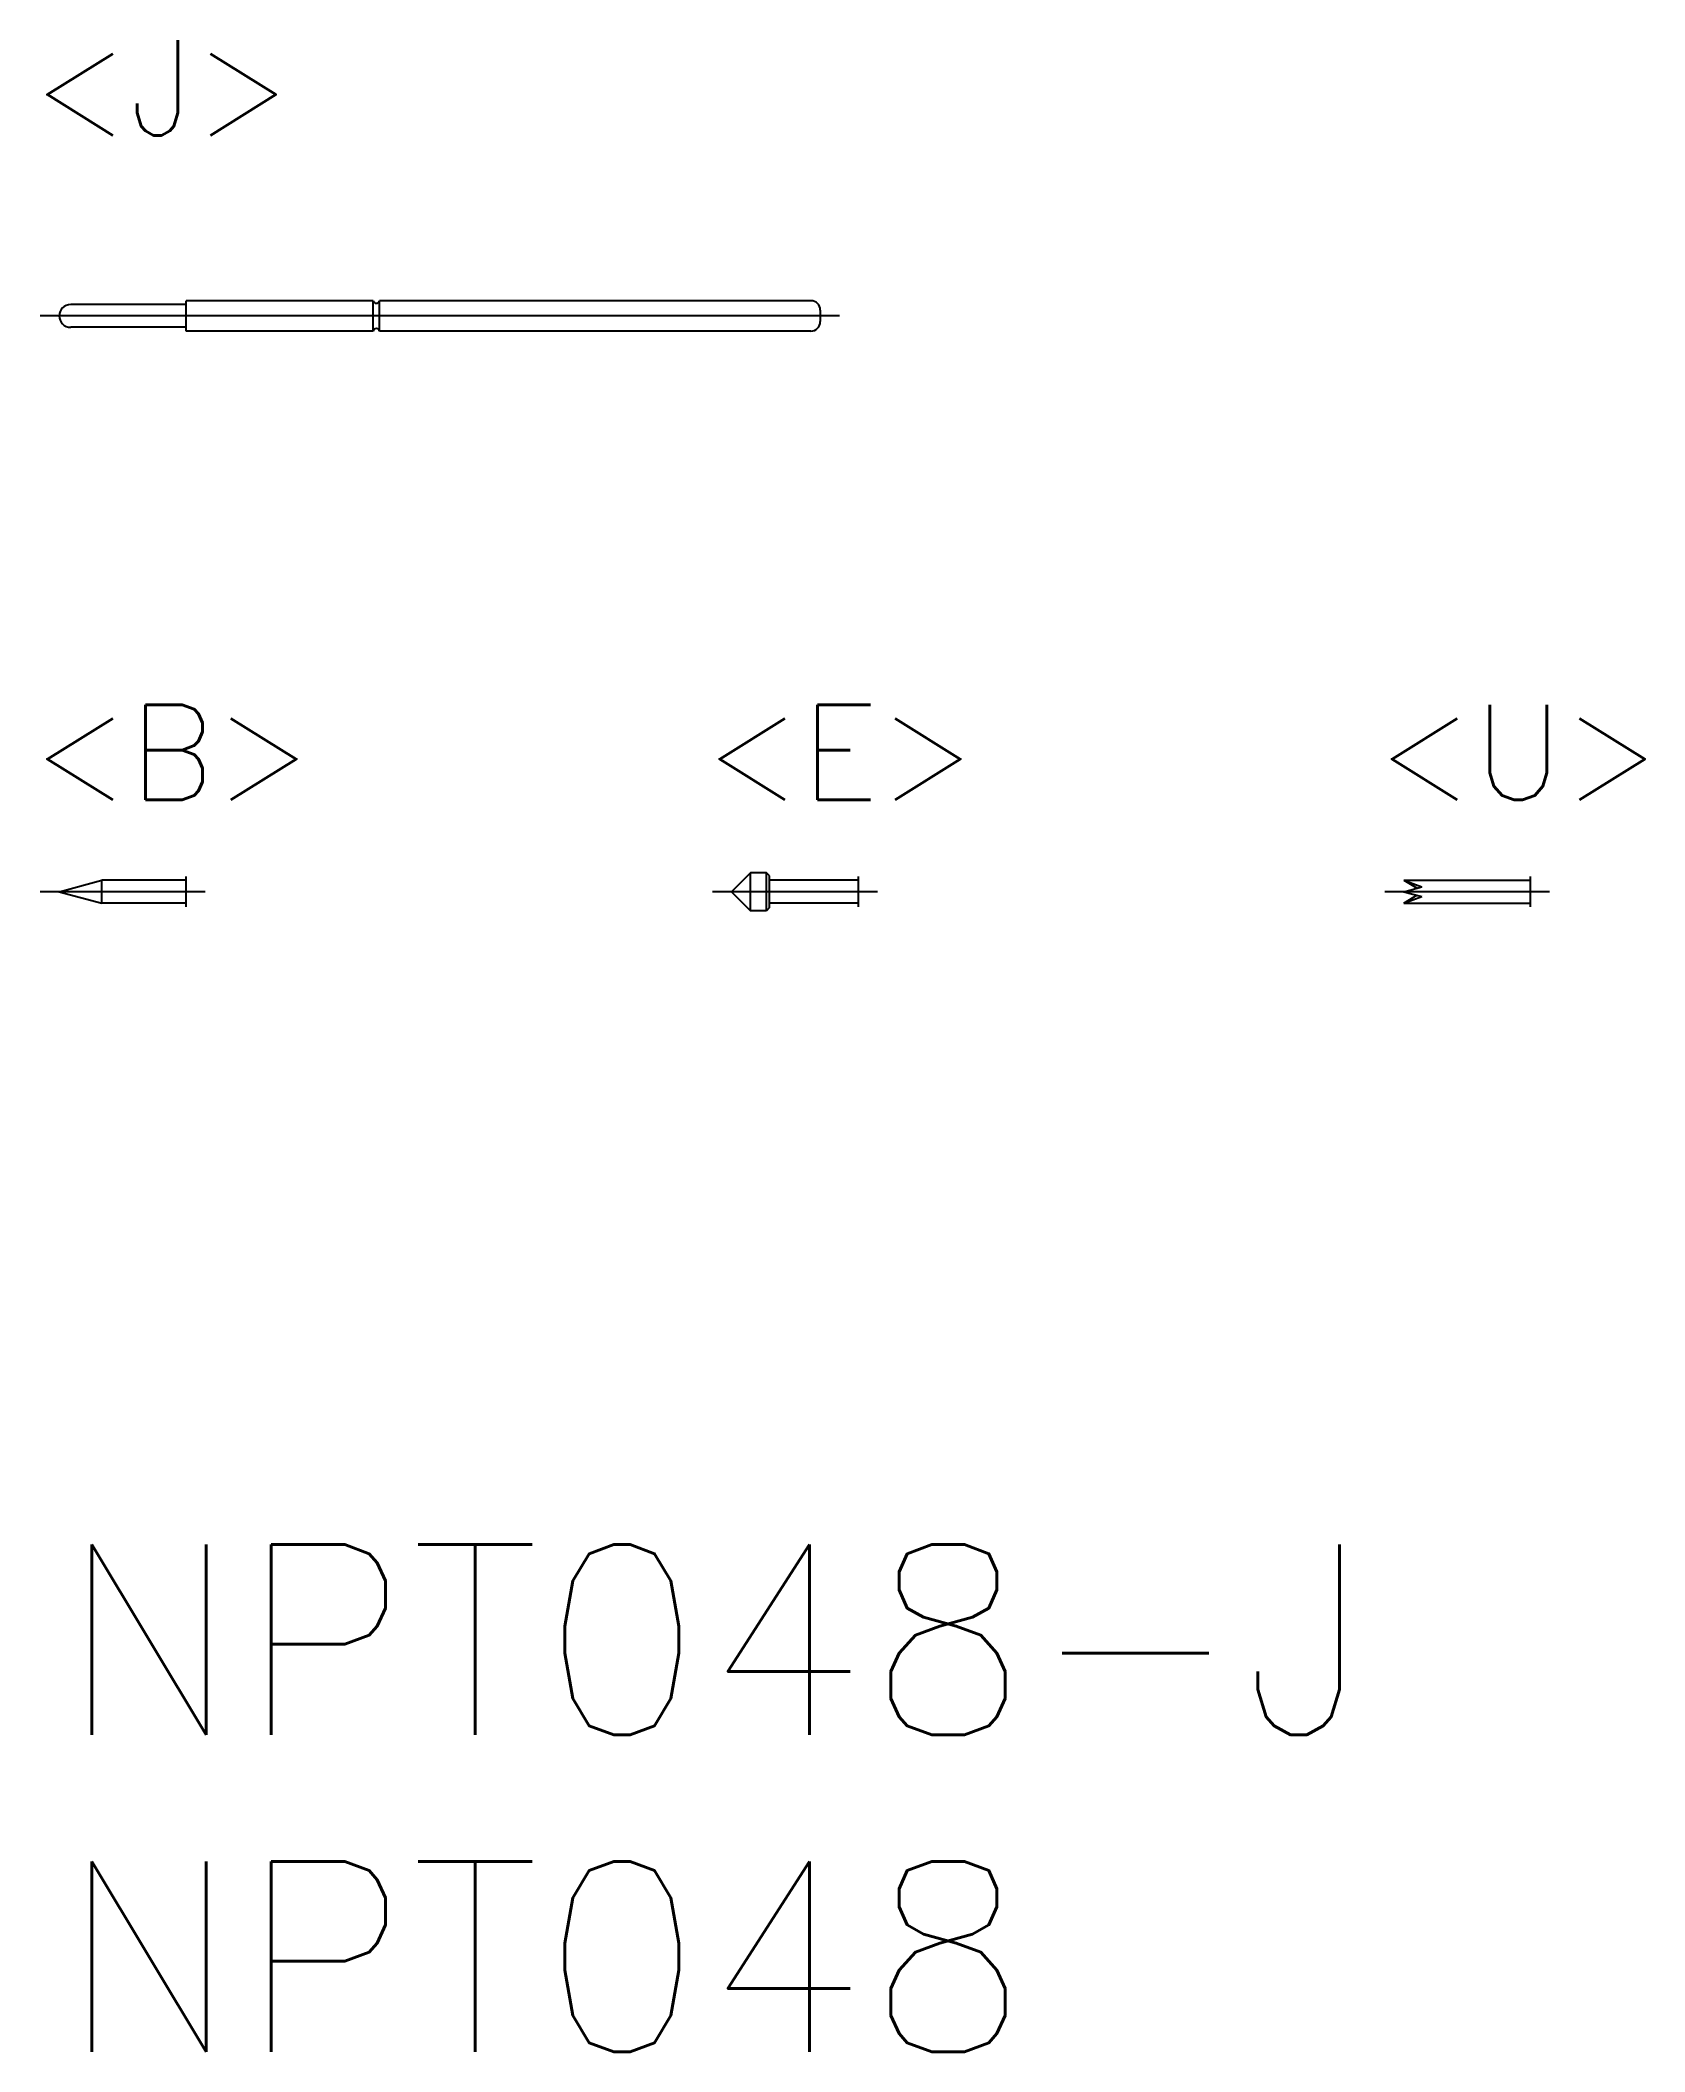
# Model space of a CAD drawing. Extents: x -0.3 to 25, y -8 to 23.7.
import ezdxf

# ---------------------------------------------------------------- set-up
doc = ezdxf.new("R2010")
doc.units = 0
doc.header["$LTSCALE"] = 0.5
doc.linetypes.add('CENTER', pattern=[50.8, 31.75, -6.35, 6.35, -6.35])
for name, color, linetype in [('MSM_CENTER', 1, 'CENTER'), ('MSM_CONTINUOUS', 7, 'CONTINUOUS'), ('MSM_PART_NUMBER', 7, 'CONTINUOUS')]:
    doc.layers.add(name, color=color, linetype=linetype)
doc.styles.get("Standard").update_dxf_attribs({"font": 'txt.shx', "height": 1, "bigfont": 'bigfont.shx'})

# ---------------------------------------------------------------- blocks, each defined once
blk = doc.blocks.new('*U16')
at = {"layer": 'MSM_PART_NUMBER'}
blk.add_text('NPT048-J', height=3, dxfattribs=at).set_placement((0, -3))
blk = doc.blocks.new('*U17')
at = {"layer": 'MSM_PART_NUMBER'}
blk.add_text('NPT048', height=3, dxfattribs=at).set_placement((0, -8))

msp = doc.modelspace()

# ---------------------------------------------------------------- linework, layer by layer
at = {"layer": 'MSM_CENTER'}
for p, q in [((12.3, 19.383), (-0.3, 19.383)), ((2.3, 10.3), (-0.3, 10.3)), ((12.9, 10.3), (10.3, 10.3)), ((23.5, 10.3), (20.9, 10.3))]:
    msp.add_line(p, q, dxfattribs=at)
at = {"layer": 'MSM_CONTINUOUS'}
for p, q in [((2, 19.563), (0.18, 19.563)), ((2, 19.143), (2, 19.623)), ((4.95, 19.623), (2, 19.623)), ((4.95, 19.143), (4.95, 19.623)), ((11.85, 19.623), (5.05, 19.623)), ((5.05, 19.143), (5.05, 19.623)), ((12, 19.473), (12, 19.293)), ((2, 19.203), (0.18, 19.203)), ((4.95, 19.143), (2, 19.143)), ((11.85, 19.143), (5.05, 19.143)), ((0, 10.3), (0.672, 10.48)), ((2, 10.48), (0.672, 10.48)), ((0.672, 10.12), (0.672, 10.48)), ((2, 10.06), (2, 10.54)), ((10.9, 10.6), (10.6, 10.3)), ((11.15, 10.6), (10.9, 10.6)), ((10.9, 10), (10.9, 10.6)), ((11.2, 10.55), (11.15, 10.6)), ((11.15, 10), (11.15, 10.6)), ((11.2, 10.05), (11.2, 10.55)), ((12.6, 10.48), (11.2, 10.48)), ((12.6, 10.06), (12.6, 10.54)), ((21.2, 10.48), (21.409, 10.356)), ((21.2, 10.48), (23.2, 10.48)), ((21.2, 10.48), (21.485, 10.376)), ((23.2, 10.06), (23.2, 10.54)), ((0, 10.3), (0.672, 10.12)), ((10.6, 10.3), (10.9, 10)), ((21.2, 10.3), (21.485, 10.376)), ((21.2, 10.3), (21.485, 10.224)), ((21.2, 10.12), (21.408, 10.244)), ((21.2, 10.12), (21.485, 10.224)), ((2, 10.12), (0.672, 10.12)), ((11.15, 10), (10.9, 10)), ((11.2, 10.05), (11.15, 10)), ((12.6, 10.12), (11.2, 10.12)), ((21.2, 10.12), (23.2, 10.12))]:
    msp.add_line(p, q, dxfattribs=at)
for centre, radius, start, end in [((0.18, 19.383), 0.18, 90, 270), ((5, 19.634), 0.0512, 192.6804, 347.3196), ((11.85, 19.473), 0.15, 0, 90), ((5, 19.132), 0.0513, 12.6804, 167.3196), ((11.85, 19.293), 0.15, 270, 0)]:
    msp.add_arc(centre, radius, start, end, dxfattribs=at)

# ---------------------------------------------------------------- block references
for name in ['*U16', '*U17']:
    msp.add_blockref(name, (0, 0), dxfattribs=at)

# ---------------------------------------------------------------- texts
at = {"layer": 'MSM_PART_NUMBER'}
for s, p in [('<J>', (-0.443, 22.231)), ('<B>', (-0.443, 11.748)), ('<E>', (10.157, 11.748)), ('<U>', (20.757, 11.748))]:
    msp.add_text(s, height=1.5, dxfattribs=at).set_placement(p)

doc.saveas('drawing.dxf')
